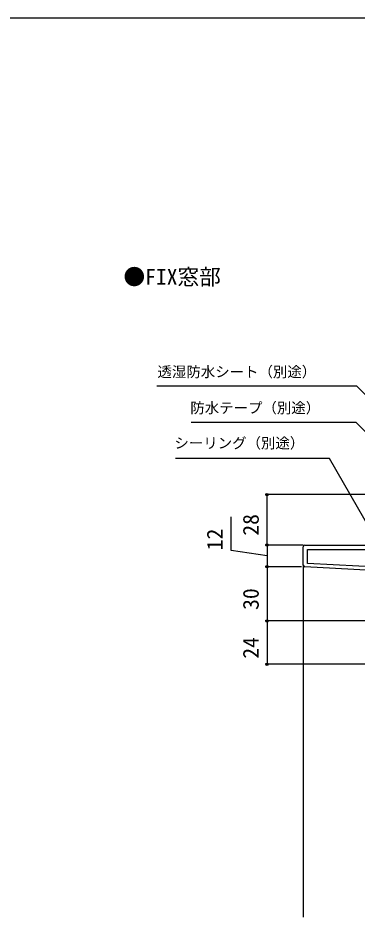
# Model space of a CAD drawing. Units: millimetres, scale not verified. Extents: x -525 to 525, y -783 to 778.
# Drawn here: x 10.9 to 198.9, y 249.3 to 747.3 of the extents above; entities that cross this region are included whole.
import ezdxf
from ezdxf.enums import TextEntityAlignment as Align

# ---------------------------------------------------------------- set-up
doc = ezdxf.new("R2010")
doc.units = ezdxf.units.MM
doc.header["$LTSCALE"] = 4
for name, color, linetype in [('0-1_USER1', 3, 'Continuous'), ('0-2_YKK_11', 7, 'Continuous'), ('0-4_YKK_12', 2, 'Continuous'), ('0-7_YKK_D', 6, 'Continuous'), ('0-8_YKK_ZWAK', 7, 'Continuous')]:
    doc.layers.add(name, color=color, linetype=linetype)
doc.styles.add('ＭＳ ゴシック', font='')
doc.styles.get('ＭＳ ゴシック').set_extended_font_data('MS Gothic')

msp = doc.modelspace()

# ---------------------------------------------------------------- linework, layer by layer
at = {"layer": '0-2_YKK_11'}
msp.add_line((169, 444.249), (169, 454.3), dxfattribs=at)
for points in [[(170, 455.3), (230.6, 455.3), (230.6, 483.3), (234, 483.3), (234, 481.4), (233.5, 480.9), (233, 480.4), (233, 455.3), (284, 455.3), (284, 453.8), (296.5, 453.8), (296.5, 455.3), (299, 455.3), (299, 451.3), (284, 451.3)], [(220.216, 414.474), (221.208, 420.1), (216.4, 420.1), (216.4, 414.744), (216.943, 413.876), (216.623, 413.3), (214, 413.3), (214, 440.942), (169.948, 443.25)]]:
    msp.add_lwpolyline(points, dxfattribs=at)
msp.add_lwpolyline([(214, 442.944), (171.4, 445.177), (171.4, 452.9), (214, 452.9)], close=True, dxfattribs=at)
for centre, start, end in [((170, 454.3), 90.00001, 179.99999), ((170, 444.249), 180, 266.99997)]:
    msp.add_arc(centre, 1, start, end, dxfattribs=at)
at = {"layer": '0-4_YKK_12'}
msp.add_line((169, 444.249), (169, 249.3), dxfattribs=at)
at = {"layer": '0-7_YKK_D'}
for p, q in [((230.1, 483.3), (148, 483.3)), ((149, 455.3), (149, 483.3)), ((166, 455.3), (148, 455.3)), ((169, 455.3), (148, 455.3)), ((149, 455.3), (149, 443.3)), ((168, 443.3), (148, 443.3)), ((167, 443.3), (148, 443.3)), ((149, 443.3), (149, 413.3)), ((213.5, 413.3), (148, 413.3)), ((213.5, 413.3), (148, 413.3)), ((149, 413.3), (149, 389.3)), ((219.949, 389.3), (148, 389.3))]:
    msp.add_line(p, q, dxfattribs=at)
for points in [[(232, 510.018), (230.197, 511.821), (198.718, 543.3), (87.908, 543.3)], [(233, 488.625), (231.197, 490.428), (198.326, 523.3), (106.959, 523.3)], [(208.231, 460.673), (206.956, 462.881), (183.62, 503.3), (98.257, 503.3)], [(149, 449.3), (129, 452.3), (129, 471.027)]]:
    msp.add_lwpolyline(points, dxfattribs=at)
for centre in [(149, 483.3), (149, 455.3), (149, 455.3), (149, 443.3), (149, 443.3), (149, 413.3), (149, 413.3), (149, 389.3)]:
    msp.add_circle(centre, 0.637, dxfattribs=at)
at = {"layer": '0-8_YKK_ZWAK'}
msp.add_line((-525, 747.3), (525, 747.3), dxfattribs=at)

# ---------------------------------------------------------------- texts
at = {"layer": '0-1_USER1', "style": 'ＭＳ ゴシック'}
msp.add_text('●FIX窓部', height=8.798, dxfattribs=at).set_placement((69.364, 596.868), align=Align.BOTTOM_LEFT)
at = {"layer": '0-7_YKK_D', "style": 'ＭＳ ゴシック'}
for s, p in [('透湿防水シート（別途）', (88.225, 546.619)), ('防水テープ（別途）', (106.409, 526.638)), ('シーリング（別途）', (97.603, 507.144))]:
    msp.add_text(s, height=5.865, dxfattribs=at).set_placement(p, align=Align.BOTTOM_LEFT)
for s, p in [('28', (147, 460.539)), ('12', (127, 452.459)), ('30', (147, 419.436)), ('24', (147, 392.402))]:
    msp.add_text(s, height=8.798, rotation=90, dxfattribs=at).set_placement(p, align=Align.BOTTOM_LEFT)

doc.saveas('drawing.dxf')
